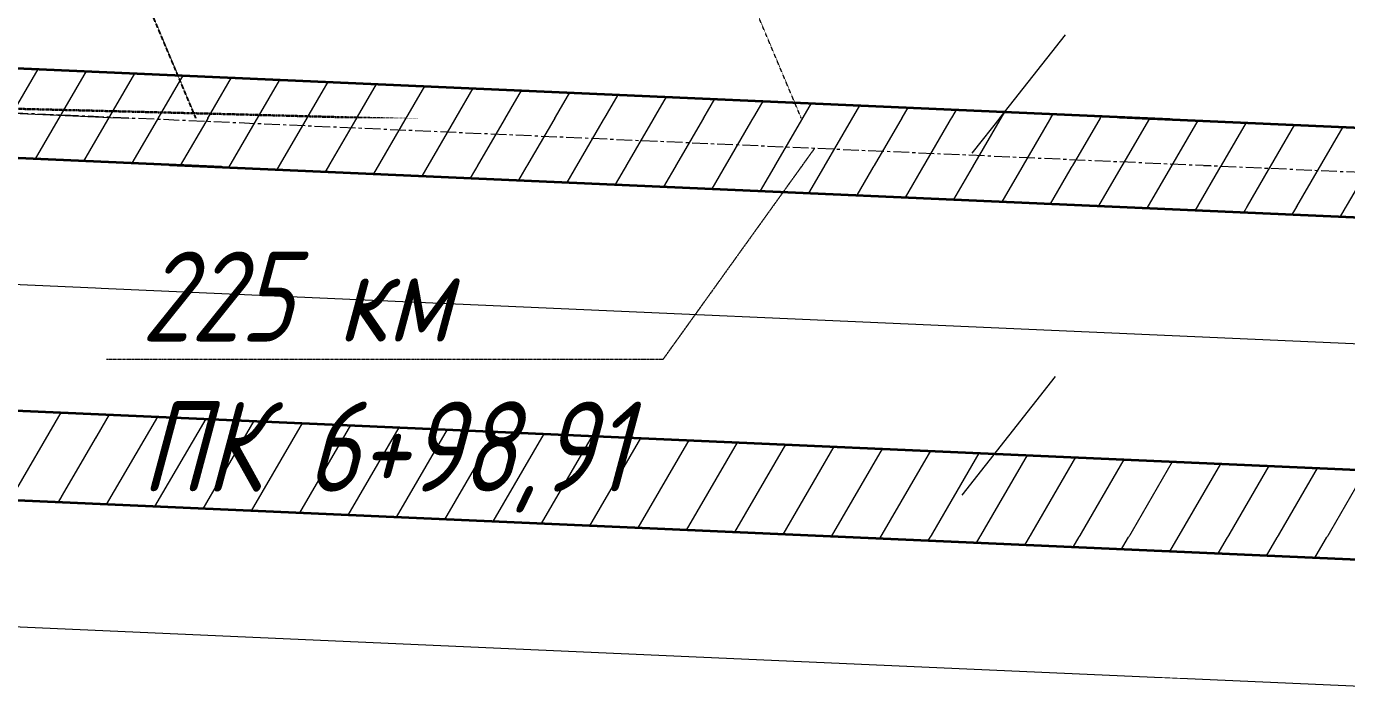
# Model space of a CAD drawing. Header units: millimetres. Extents: x 265754 to 14267433, y -6145605 to 2433772.
# Drawn here: x 7977872 to 7985209, y -578803 to -575125 of the extents above; entities that cross this region are included whole.
import ezdxf
from ezdxf import colors
from ezdxf.entities.mleader import LeaderData, LeaderLine
from ezdxf.math import Vec2, Vec3

# ---------------------------------------------------------------- set-up
doc = ezdxf.new("R2010")
doc.units = ezdxf.units.MM
for name, pattern in [('невидимая', [9.524999999999999, 6.35, -3.175]), ('осевая', [2, 1.25, -0.25, 0.25, -0.25]), ('осеваяX2', [4, 2.5, -0.5, 0.5, -0.5])]:
    doc.linetypes.add(name, pattern=pattern)
doc.layers.add('VPORTS', color=11, linetype='Continuous', lineweight=0, plot=False)
for name, color, linetype, lineweight in [('Выноски', 3, 'Continuous', 15), ('ИС_Med', 7, 'Continuous', 35), ('ИС_Ось', 3, 'осевая', 18), ('ИС_РЗМ', 3, 'Continuous', 18), ('ИС_Штр', 3, 'Continuous', 9), ('МДП_Ось', 1, 'осеваяX2', 30)]:
    doc.layers.add(name, color=color, linetype=linetype, lineweight=lineweight)
doc.layers.add('ИС_Невидимая', color=4, linetype='невидимая')
doc.styles.add('ISOCPEUR', font='isocpeur.ttf', dxfattribs={"width": 0.8, "oblique": 15, "height": 2.5})

# ---------------------------------------------------------------- blocks, each defined once
blk = doc.blocks.new('_None')
blk = doc.blocks.new('Б33')
at = {"layer": 'ИС_Med'}
blk.add_lwpolyline([(-15.08812343867604, -0.6870502139208838), (15.1118765613065, -0.6870502139209975), (15.1118765613065, 0.7129497860732954), (-15.08812343867604, 0.7129497860734091)], close=True, dxfattribs=at)
at = {"layer": 'ИС_Ось', "linetype": 'осевая', "ltscale": 25}
blk.add_lwpolyline([(-16.48812343867027, 0.01294978609064401), (16.51187656132973, 0.0129497860907577)], dxfattribs=at)
blk = doc.blocks.new('План Узловая')
at = {"layer": 'VPORTS', "ltscale": 0.08, "flags": 128}
blk.add_lwpolyline([(-43.91203558444977, -6.517467856407166), (8198.330320119858, 1133.327123403549), (32167.26320338249, 3939.97166800499), (65088.31049013138, 6163.586026310921), (98152.25189757347, 6524.280557274818), (131189.7035427093, 5061.293722867966), (149180.6928329467, 3427.836194872856), (172751.0587918758, 928.0827041864395), (181593.4482588768, -6.517467796802521)], dxfattribs=at)
at = {"layer": 'ИС_Невидимая', "ltscale": 0.2}
blk.add_lwpolyline([(110142.0331950188, -8648.107031822205), (98588.50289416313, 18762.08977270126)], dxfattribs=at)
at = {"layer": 'ИС_Ось', "ltscale": 0.08, "flags": 128}
blk.add_lwpolyline([(112895.6563242674, -7199.707800745964), (102379.9046738148, 17748.40890282393)], dxfattribs=at)
at = {"layer": 'Выноски'}
ml = blk.add_multileader_mtext('Standard', dxfattribs=at)
ml.set_content('Металлическое барьерное ограждение', color=256, style='ISOCPEUR')
ml.set_leader_properties(color=256)
ml.set_arrow_properties(name='NONE')
ml.build(insert=Vec2(0, 0))
ml.multileader.update_dxf_attribs({"text_left_attachment_type": 6, "text_right_attachment_type": 6, "dogleg_length": 2, "arrow_head_size": 500, "scale": 200})
ctx = ml.context
ctx.base_point, ctx.scale, ctx.char_height, ctx.arrow_head_size, ctx.landing_gap_size, ctx.plane_origin, ctx.plane_x_axis, ctx.plane_y_axis = Vec3(13315.39981591702, 5389.034737765789), 200, 500, 500, 125, Vec3(8540.733157396317, 14336.94108617306), Vec3(1, 2.842170943040402e-15), Vec3(-2.842170943040402e-15, 1)
ctx.left_attachment, ctx.right_attachment, ctx.text_align_type = 6, 6, 1
notes = []
notes.append((ctx, [(0, (1, 1, 0), (13215.39981591702, 5389.034737765789), (1, 5.684341886080802e-16), 100, [(0, [(12482.19287824631, 6300.03343629837)], 0, [])])]))
ctx.mtext.insert, ctx.mtext.text_direction, ctx.mtext.rotation, ctx.mtext.width, ctx.mtext.alignment, ctx.mtext.flow_direction = Vec3(16327.387114048, 6039.034737825394), Vec3(1, 2.842170943040402e-15), 2.842170943040402e-15, 6221.823149931261, 2, 5
ctx.mtext.has_bg_fill, ctx.mtext.bg_color, ctx.mtext.bg_scale_factor, ctx.mtext.bg_transparency, ctx.mtext.use_window_bg_color = 1, -1023410167, 1.5, 0, 1
ml = blk.add_multileader_mtext('Standard', dxfattribs=at)
ml.set_content('Ось путепровода\\PОсь проезжей части', color=256, style='ISOCPEUR')
ml.set_leader_properties(color=256)
ml.set_arrow_properties(name='NONE')
ml.build(insert=Vec2(0, 0))
ml.multileader.update_dxf_attribs({"text_left_attachment_type": 6, "text_right_attachment_type": 6, "dogleg_length": 2, "arrow_head_size": 500, "scale": 200})
ctx = ml.context
ctx.base_point, ctx.scale, ctx.char_height, ctx.arrow_head_size, ctx.landing_gap_size, ctx.plane_origin, ctx.plane_x_axis, ctx.plane_y_axis = Vec3(13839.92619156837, 3519.031026244164), 200, 500, 500, 125, Vec3(7982.3427734375, 9376.900268435478), Vec3(1, 2.842170943040402e-15), Vec3(-2.842170943040402e-15, 1)
ctx.left_attachment, ctx.right_attachment, ctx.text_align_type = 6, 6, 1
notes.append((ctx, [(0, (1, 1, 0), (13739.92619156837, 3519.031026244164), (1, 5.684341886080802e-16), 100, [(0, [(12905.34992742538, 1676.732035160065)], 0, [])])]))
ctx.mtext.insert, ctx.mtext.text_direction, ctx.mtext.rotation, ctx.mtext.width, ctx.mtext.alignment, ctx.mtext.flow_direction = Vec3(16541.91348958015, 4169.031026721001), Vec3(1, 2.842170943040402e-15), 2.842170943040402e-15, 6401.925370128336, 2, 5
ctx.mtext.has_bg_fill, ctx.mtext.bg_color, ctx.mtext.bg_scale_factor, ctx.mtext.bg_transparency, ctx.mtext.use_window_bg_color = 1, -1023410167, 1.5, 0, 1
for ctx, leaders in notes:
    for number, flags, end, landing, length, lines in leaders:
        leader = LeaderData()
        leader.index, (leader.has_last_leader_line, leader.has_dogleg_vector, leader.attachment_direction) = number, flags
        leader.last_leader_point, leader.dogleg_vector, leader.dogleg_length = Vec3(end), Vec3(landing), length
        for number, points, colour, breaks in lines:
            line = LeaderLine()
            line.index, line.vertices, line.color, line.breaks = number, Vec3.list(points), colors.encode_raw_color(colour), breaks
            leader.lines.append(line)
        ctx.leaders.append(leader)
ml = blk.add_multileader_mtext('Standard', dxfattribs=at)
ml.set_content('225 км\\PПК 3+71,67', color=256, style='ISOCPEUR')
ml.set_leader_properties(color=256)
ml.set_arrow_properties(name='NONE')
ml.build(insert=Vec2(0, 0))
ml.multileader.update_dxf_attribs({"text_left_attachment_type": 6, "text_right_attachment_type": 6, "dogleg_length": 2, "arrow_head_size": 300, "scale": 200})
ctx = ml.context
ctx.base_point, ctx.scale, ctx.char_height, ctx.arrow_head_size, ctx.landing_gap_size, ctx.plane_origin, ctx.plane_x_axis, ctx.plane_y_axis = Vec3(50527.69845328078, 4162.554789304732), 200, 500, 300, 125, Vec3(44403.06487798691, 9237.545387625694), Vec3(1, 2.842170943040402e-15), Vec3(-2.842170943040402e-15, 1)
ctx.left_attachment, ctx.right_attachment = 6, 6
notes = []
notes.append((ctx, [(1, (1, 1, 0), (53685.6476457119, 4162.554789304733), (-1, -2.842170943040401e-16), 100, [(0, [(54634.42280244827, 5457.490180015564)], 0, [])])]))
ctx.mtext.insert, ctx.mtext.text_direction, ctx.mtext.rotation, ctx.mtext.width, ctx.mtext.flow_direction = Vec3(50786.67304944992, 4762.55478978157), Vec3(1, 2.842170943040402e-15), 2.842170943040402e-15, 3076.681753235513, 5
ctx.mtext.has_bg_fill, ctx.mtext.bg_color, ctx.mtext.bg_scale_factor, ctx.mtext.bg_transparency, ctx.mtext.use_window_bg_color = 1, -1023410167, 1.5, 0, 1
for ctx, leaders in notes:
    for number, flags, end, landing, length, lines in leaders:
        leader = LeaderData()
        leader.index, (leader.has_last_leader_line, leader.has_dogleg_vector, leader.attachment_direction) = number, flags
        leader.last_leader_point, leader.dogleg_vector, leader.dogleg_length = Vec3(end), Vec3(landing), length
        for number, points, colour, breaks in lines:
            line = LeaderLine()
            line.index, line.vertices, line.color, line.breaks = number, Vec3.list(points), colors.encode_raw_color(colour), breaks
            leader.lines.append(line)
        ctx.leaders.append(leader)
ml = blk.add_multileader_mtext('Standard', dxfattribs=at)
ml.set_content('349 км\\PПК 8+21,04', color=256, style='ISOCPEUR')
ml.set_leader_properties(color=256)
ml.set_arrow_properties(name='NONE')
ml.build(insert=Vec2(0, 0))
ml.multileader.update_dxf_attribs({"text_left_attachment_type": 6, "text_right_attachment_type": 6, "dogleg_length": 2, "arrow_head_size": 300, "scale": 200})
ctx = ml.context
ctx.base_point, ctx.scale, ctx.char_height, ctx.arrow_head_size, ctx.landing_gap_size, ctx.plane_origin, ctx.plane_x_axis, ctx.plane_y_axis = Vec3(85270.5134224628, 5173.403683304786), 200, 500, 300, 125, Vec3(79203.01118433475, 10209.23238390684), Vec3(1, 2.842170943040402e-15), Vec3(-2.842170943040402e-15, 1)
ctx.left_attachment, ctx.right_attachment = 6, 6
notes = []
notes.append((ctx, [(1, (1, 1, 0), (88468.46261489391, 5173.403683304787), (-1, -2.842170943040401e-16), 100, [(0, [(89434.36910939217, 6429.177175402641)], 0, [])])]))
ctx.mtext.insert, ctx.mtext.text_direction, ctx.mtext.rotation, ctx.mtext.width, ctx.mtext.flow_direction = Vec3(85529.48801779747, 5773.40368437767), Vec3(1, 2.842170943040402e-15), 2.842170943040402e-15, 3468.862204149817, 5
ctx.mtext.has_bg_fill, ctx.mtext.bg_color, ctx.mtext.bg_scale_factor, ctx.mtext.bg_transparency, ctx.mtext.use_window_bg_color = 1, -1023410167, 1.5, 0, 1
for ctx, leaders in notes:
    for number, flags, end, landing, length, lines in leaders:
        leader = LeaderData()
        leader.index, (leader.has_last_leader_line, leader.has_dogleg_vector, leader.attachment_direction) = number, flags
        leader.last_leader_point, leader.dogleg_vector, leader.dogleg_length = Vec3(end), Vec3(landing), length
        for number, points, colour, breaks in lines:
            line = LeaderLine()
            line.index, line.vertices, line.color, line.breaks = number, Vec3.list(points), colors.encode_raw_color(colour), breaks
            leader.lines.append(line)
        ctx.leaders.append(leader)
ml = blk.add_multileader_mtext('Standard', dxfattribs=at)
ml.set_content('225 км\\PПК 6+98,91', color=256, style='ISOCPEUR')
ml.set_leader_properties(color=256)
ml.set_arrow_properties(name='NONE')
ml.build(insert=Vec2(0, 0))
ml.multileader.update_dxf_attribs({"text_left_attachment_type": 6, "text_right_attachment_type": 6, "dogleg_length": 2, "arrow_head_size": 300, "scale": 200})
ctx = ml.context
ctx.base_point, ctx.scale, ctx.char_height, ctx.arrow_head_size, ctx.landing_gap_size, ctx.plane_origin, ctx.plane_x_axis, ctx.plane_y_axis = Vec3(103282.3069413637, 4949.184417247771), 200, 500, 300, 125, Vec3(97049.96852850914, 9900.075896084309), Vec3(1, 2.842170943040402e-15), Vec3(-2.842170943040402e-15, 1)
ctx.left_attachment, ctx.right_attachment = 6, 6
notes = []
notes.append((ctx, [(1, (1, 1, 0), (106440.2561337948, 4949.184417247772), (-1, -2.842170943040401e-16), 100, [(0, [(107281.3264529705, 6120.020687818527)], 0, [])])]))
ctx.mtext.insert, ctx.mtext.text_direction, ctx.mtext.rotation, ctx.mtext.width, ctx.mtext.flow_direction = Vec3(103541.281537652, 5549.184417068958), Vec3(1, 2.842170943040402e-15), 2.842170943040402e-15, 3468.862204149817, 5
ctx.mtext.has_bg_fill, ctx.mtext.bg_color, ctx.mtext.bg_scale_factor, ctx.mtext.bg_transparency, ctx.mtext.use_window_bg_color = 1, -1023410167, 1.5, 0, 1
for ctx, leaders in notes:
    for number, flags, end, landing, length, lines in leaders:
        leader = LeaderData()
        leader.index, (leader.has_last_leader_line, leader.has_dogleg_vector, leader.attachment_direction) = number, flags
        leader.last_leader_point, leader.dogleg_vector, leader.dogleg_length = Vec3(end), Vec3(landing), length
        for number, points, colour, breaks in lines:
            line = LeaderLine()
            line.index, line.vertices, line.color, line.breaks = number, Vec3.list(points), colors.encode_raw_color(colour), breaks
            leader.lines.append(line)
        ctx.leaders.append(leader)
at = {"layer": 'ИС_Штр'}
h = blk.add_hatch(dxfattribs=at)
h.set_pattern_fill('ANSI31', color=256, scale=75, angle=14.81052377493742)
h.set_pattern_definition([(59.81052377493728, (86161.02279260254, 10280.84333452687), (-205.8274345762676, 119.7438215556539), [])])
h.paths.add_polyline_path([(128956.0048550922, 5413.948928319325), (100532.5716947237, 6670.430655060452), (100510.5239197095, 6171.678109668777), (128933.9234999811, 4914.436752588663)])
h = blk.add_hatch(dxfattribs=at)
h.set_pattern_fill('ANSI31', color=256, scale=75, angle=14.81052377493742)
h.set_pattern_definition([(59.81052377493728, (86825.1915485001, 8349.627654629177), (-205.8274345762676, 119.7438215556539), [])])
h.paths.add_polyline_path([(129620.1736109898, 3482.733248421631), (101196.7404506212, 4739.214975162817), (101174.6926756071, 4240.462429771083), (129598.0922558787, 2983.221072690969)])
at = {"layer": 'ИС_Ось', "color": 6, "ltscale": 25}
blk.add_lwpolyline([(171938.7137536773, 4820.039046314196), (151544.5615984517, 6972.488849354908, 0.059768530447525), (7720.029646566836, 4924.088648953591)], format="xyb", dxfattribs=at)
at = {"layer": 'ИС_Ось', "color": 6, "ltscale": 70}
blk.add_lwpolyline([(173300.5997404701, 877.2955291591352), (148796.1297296375, 3467.007442386297), (129627.5815741288, 5134.02218358306), (98154.28085576242, 6525.325867037289), (65093.73872907349, 6162.31943565351), (33089.28068415384, 4046.014310504193), (8216.902876287757, 1185.404047815944)], dxfattribs=at)
at = {"layer": 'ИС_РЗМ'}
for p, q in [((108676.7858320451, 6753.769963148399), (108157.9373973974, 6095.583487098862)), ((108621.1001261016, 4854.479560769396), (108102.2516914539, 4196.2930847198))]:
    blk.add_line(p, q, dxfattribs=at)
at = {"layer": 'ИС_Med', "xscale": 1000, "yscale": 1000, "zscale": 1000, "rotation": 357.468839864447}
for p in [(114388.7263477058, 6745.628893257526), (115052.895103718, 4814.413213421416), (115717.0638596156, 2883.19753352378)]:
    blk.add_blockref('Б33', p, dxfattribs=at)

msp = doc.modelspace()

# ---------------------------------------------------------------- linework, layer by layer
at = {"layer": 'МДП_Ось', "ltscale": 2, "flags": 128}
msp.add_lwpolyline([(7744118.950588193, -600901.0188382629), (7877092.999730748, -581616.4054394475, -0.06236864998936653), (8026169.574010785, -578717.1937406478), (8060956.837795081, -582387.9327475576, -0.0006835939129814506), (8065307.261137919, -582850.9975507914, -0.00205078418366611), (8069655.076218408, -583337.8454738357, -0.003417982021346688), (8073997.284802367, -583872.2148878503, -0.004785192664712667), (8078330.110013368, -584477.744016788, -0.006152421236038208), (8082648.610660977, -585177.8942796449, -0.007519673090428114), (8086946.301076824, -585995.8418994837, -0.008886952884495258), (8091214.780204762, -586954.3275510408, -0.0102542657405138), (8095443.375245943, -588075.4542165053, -0.1601430922746658), (8147070.400589593, -623222.8795043117, -0.0102542657405138), (8149663.690246969, -626746.0584357762, -0.008886952884495258), (8152120.284078276, -630365.969424423, -0.007519673090428114), (8154456.833502691, -634064.5797038011, -0.006152421236038208), (8156691.416068209, -637825.7363064205, -0.004785192664712667), (8158843.216732579, -641634.9086241539, -0.003417982021346688), (8160932.252002124, -645478.8984387383, -0.00205078418366611), (8162979.12972612, -649345.5259694468, -0.0006835937965661287), (8165004.836376817, -653223.299149419), (8177974.555806698, -678106.2325745835, 0.0006835937965661287), (8180000.26245943, -681984.0057558079, 0.00205078418366611), (8182047.140182366, -685850.633285951, 0.003417982021346688), (8184136.175451996, -689694.6231004137, 0.004785192664712667), (8186287.976116366, -693503.795418147, 0.006152421236038208), (8188522.558681798, -697264.9520208883, 0.007519673090428114), (8190859.108106214, -700963.5623002665, 0.008886952884495258), (8193315.701937435, -704583.4732890349, 0.0102542657405138), (8195908.991594639, -708106.652220743, 0.2138723582029343), (8267938.749952664, -746889.3201956032, 0.0102542657405138), (8272307.630970686, -747114.752391343, 0.008886952884495258), (8276682.015217912, -747172.8150737833, 0.007519673090428114), (8281056.015060954, -747087.3365069298, 0.006152421236038208), (8285426.097272793, -746882.3006934635, 0.004785192664712667), (8289790.692661519, -746581.7230216657, 0.003417982021346688), (8294149.802126802, -746209.5795941239, 0.00205078418366611), (8298504.602326069, -745789.7795278534, 0.0006835938547737896), (8302857.05248278, -745346.1694407022), (8316226.710225059, -743971.1946019325)], format="xyb", dxfattribs=at)

# ---------------------------------------------------------------- next in the draw order: block references
at = {"layer": 'ИС_Ось', "color": 4, "ltscale": 0.05}
msp.add_blockref('План Узловая', (7874968.788125941, -581924.4700561167), dxfattribs=at)

doc.saveas('drawing.dxf')
